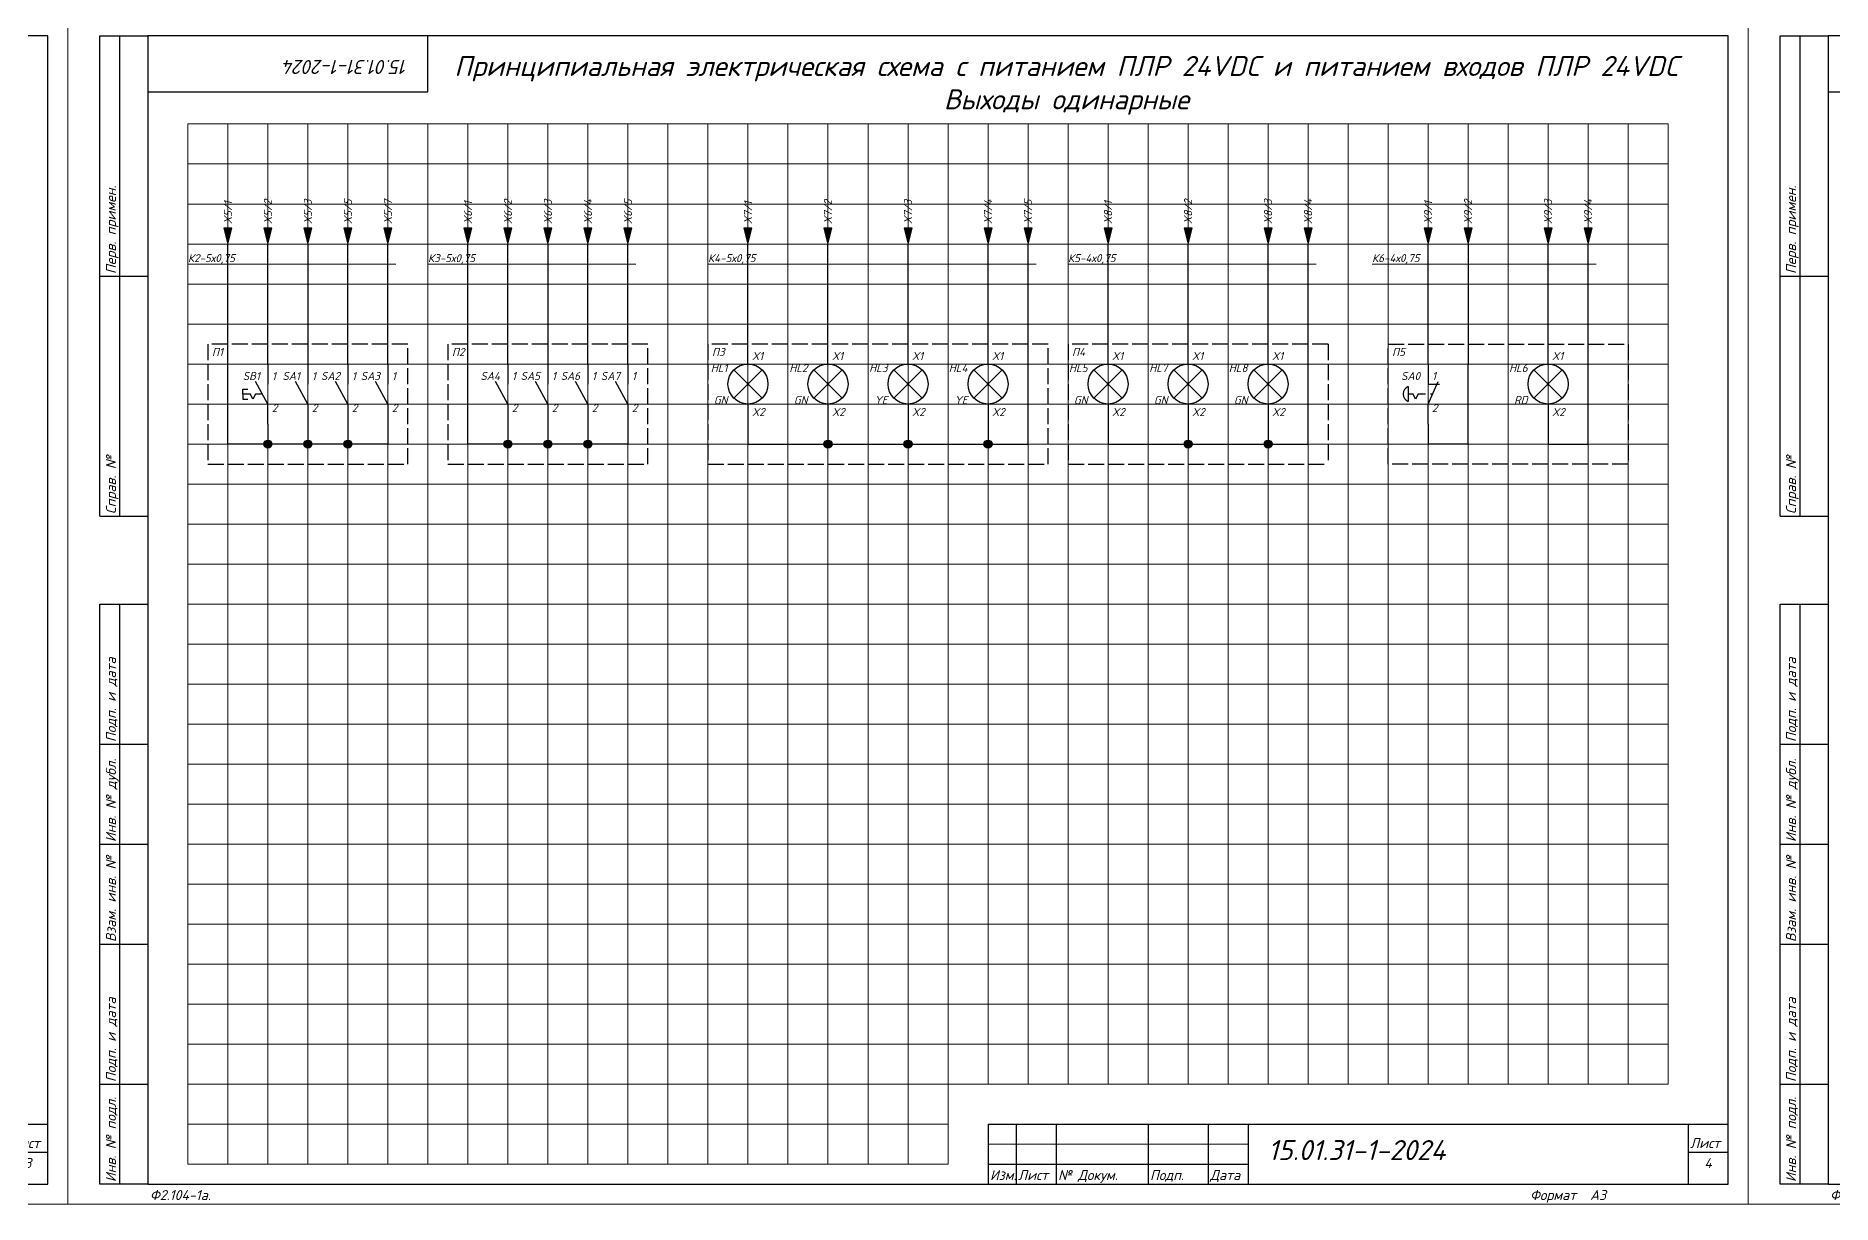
# Model space of a CAD drawing. Header units: millimetres. Extents: x 0 to 53000, y -591 to 24400.
# Drawn here: x 9672 to 10121, y 3 to 295 of the extents above; entities that cross this region are included whole.
import ezdxf
from ezdxf.enums import TextEntityAlignment as Align

# ---------------------------------------------------------------- set-up
doc = ezdxf.new("R2010")
doc.units = ezdxf.units.MM
doc.linetypes.add('Ш4х1_Гост_ЕСКД', pattern=[5, 4, -1])
for name, color, linetype, lineweight in [('4', 4, 'Continuous', 15), ('Основная', 7, 'Continuous', 30), ('Тонкая для кабелей', 7, 'Continuous', 15), ('Штриховая', 7, 'Ш4х1_Гост_ЕСКД', 30)]:
    doc.layers.add(name, color=color, linetype=linetype, lineweight=lineweight)
doc.layers.add('Привязки', color=2, linetype='Continuous', lineweight=0, plot=False, transparency=0.8)
doc.layers.add('рамка', color=253, linetype='Continuous', lineweight=5, transparency=0.8)
doc.styles.add('текст', font='isocpeui.ttf')

# ---------------------------------------------------------------- blocks, each defined once
blk = doc.blocks.new('*U110')
for p, q in [((8, 232), (8, 292)), ((8, 292), (20, 292)), ((13, 232), (13, 292)), ((90, 292), (90, 292)), ((90, 292), (90, 292)), ((90, 278), (90, 292)), ((90, 292), (90, 292)), ((90, 292), (90, 292)), ((90, 292), (90, 292)), ((20, 278), (90, 278)), ((8, 232), (20, 232)), ((8, 172), (8, 232)), ((13, 172), (13, 232)), ((8, 172), (20, 172)), ((8, 115), (8, 150)), ((8, 150), (20, 150)), ((13, 115), (13, 150)), ((8, 90), (8, 115)), ((8, 115), (20, 115)), ((13, 90), (13, 115)), ((8, 65), (8, 90)), ((8, 90), (20, 90)), ((13, 65), (13, 90)), ((8, 30), (8, 65)), ((8, 65), (20, 65)), ((13, 30), (13, 65)), ((8, 5), (8, 30)), ((8, 30), (20, 30)), ((13, 5), (13, 30)), ((230, 20), (415, 20)), ((230, 20), (230, 5)), ((237, 20), (237, 5)), ((247, 20), (247, 5)), ((270, 20), (270, 5)), ((285, 20), (285, 5)), ((295, 20), (295, 5)), ((405, 20), (405, 5)), ((415, 20), (415, 20)), ((415, 20), (415, 20)), ((230, 10), (295, 10)), ((405, 13), (415, 13)), ((20, 5), (8, 5)), ((230, 5), (295, 5)), ((415, 5), (415, 5)), ((415, 5), (415, 5)), ((415, 5), (415, 5)), ((415, 5), (415, 5)), ((415, 5), (415, 5)), ((415, 5), (415, 5)), ((415, 5), (415, 5))]:
    blk.add_line(p, q)
blk.add_lwpolyline([(20, 5), (415, 5), (415, 292), (20, 292)], close=True)
at = {"layer": '4'}
for p, q in [((230, 15), (295, 15)), ((415, 5), (415, 5)), ((415, 5), (415, 5)), ((415, 5), (415, 5)), ((415, 5), (415, 5)), ((415, 5), (415, 5)), ((415, 5), (415, 5)), ((415, 5), (415, 5)), ((415, 5), (415, 5)), ((415, 5), (415, 5))]:
    blk.add_line(p, q, dxfattribs=at)
at = {"layer": 'Привязки'}
blk.add_lwpolyline([(0, 0), (420, 0), (420, 297), (0, 297)], close=True, dxfattribs=at)
at = {"layer": 'рамка'}
blk.add_lwpolyline([(0, 297), (420, 297), (420, 0), (0, 0)], close=True, dxfattribs=at)
at = {"style": 'текст'}
for s, p in [('Перв. примен.', (12, 232.5)), ('Справ. №', (12, 172.5)), ('Подп. и дата', (12, 115.5)), ('Инв. № дубл.', (12, 90.5)), ('Взам. инв. №', (12, 65.5)), ('Подп. и дата', (12, 30.5)), ('Инв. № подл.', (12, 5.5))]:
    blk.add_text(s, height=2.5, rotation=90, dxfattribs=at).set_placement(p)
for s, height, p in [('Лист', 2.5, (405.5, 14)), ('Ф2.104-1.', 0.005, (20, 4.99)), ('Изм.', 2.5, (230.5, 6)), ('Лист', 2.5, (237.5, 6)), ('№ Докум.', 2.5, (247.5, 6)), ('Подп.', 2.5, (270.5, 6)), ('Дата', 2.5, (285.5, 6)), ('Разраб.', 0.0000135, (415, 5)), ('Пров.', 0.0000135, (415, 5)), ('Т.контр.', 0.0000135, (415, 5)), ('Н.контр.', 0.0000135, (415, 5)), ('Утв.', 0.0000135, (415, 5)), ('Лит.', 0.0000135, (415, 5)), ('Масса', 0.0000135, (415, 5)), ('Масштаб', 0.0000135, (415, 5)), ('Листов', 0.0000135, (415, 5)), ('Ф2.104-1а.', 2.5, (20.5, 1)), ('Формат', 2.5, (365.5, 1)), ('А3', 2.5, (380.5, 1)), ('А4', 0.025, (419.61, 0.01)), ('А2', 0.00833, (419.87, 0)), ('А1', 0.00625, (419.9, 0)), ('А0', 0.005, (419.92, 0))]:
    blk.add_text(s, height=height, dxfattribs=at).set_placement(p)
for tag, p, height in [('12', (90, 292), 0.00000373), ('13', (90, 292), 0.00000373), ('27', (90, 292), 0.00000522), ('29', (105, 249), 3.5), ('ИЗМ2', (230.5, 16), 2.5), ('ЛИСТИЗМ2', (237.5, 16), 2.5), ('№ДОКУМИЗМ2', (247.5, 16), 2.5), ('28', (415, 20), 0.0000438), ('ИЗМ1', (230.5, 11), 2.5), ('ЛИСТИЗМ1', (237.5, 11), 2.5), ('№ДОКУМИЗМ1', (247.5, 11), 2.5), ('ПОДПИЗМ1', (270.5, 11), 2.5), ('ДАТАИЗМ1', (285.5, 11), 2.5), ('ДАТАНКОНТР', (285.5, 11), 2.5), ('ОБОЗНАЧЕНИЕ', (300, 11), 5), ('ДАТАУТВ', (285.5, 6), 2.5), ('РАЗРАБ', (415, 5), 0.0000135), ('ЛИСТОВ', (415, 5), 0.0000135), ('ПРОВ', (415, 5), 0.0000135), ('ТКОНТР', (415, 5), 0.0000135), ('НКОНТР', (415, 5), 0.0000135), ('УТВ', (415, 5), 0.0000135), ('10', (415, 5), 0.0000135), ('11', (415, 5), 0.0000135), ('ПОДПИЗМ2', (415, 5), 0.0000135), ('ДАТАИЗМ2', (415, 5), 0.0000135), ('ИЗМ3', (415, 5), 0.0000135), ('ЛИСТИЗМ3', (415, 5), 0.0000135), ('№ДОКУМИЗМ3', (415, 5), 0.0000135), ('ПОДПИЗМ3', (415, 5), 0.0000135), ('ДАТАИЗМ3', (415, 5), 0.0000135), ('ИЗМ4', (415, 5), 0.0000135), ('ЛИСТИЗМ4', (415, 5), 0.0000135), ('№ДОКУМИЗМ4', (415, 5), 0.0000135), ('ПОДПИЗМ4', (415, 5), 0.0000135), ('ДАТАИЗМ4', (415, 5), 0.0000135), ('ДАТАРАЗРАБ', (415, 5), 0.0000135), ('ДАТАПРОВ', (415, 5), 0.0000135), ('ДАТАТКОНТР', (415, 5), 0.0000135)]:
    blk.add_attdef(tag, p, '', height=height, dxfattribs=at)
for tag, p, height, rotation in [('ОБОЗНАЧЕНИЕ-ВЕРХ', (85, 286), 3.5, 180), ('ПРИМЕНЯЕМОСТЬ', (19, 232.5), 2.5, 90), ('СПРАВ№', (19, 172.5), 2.5, 90), ('ДАТАУЧЁТАДУБЛ', (19, 115.5), 2.5, 90), ('ИНВ№ДУБЛ', (19, 90.5), 2.5, 90), ('ВЗАМИНВ№', (19, 65.5), 2.5, 90), ('ДАТАУЧЁТА', (19, 30.5), 2.5, 90), ('ИНВ№ПОДЛ', (19, 5.5), 2.5, 90)]:
    blk.add_attdef(tag, p, '', height=height, rotation=rotation, dxfattribs=at)
blk.add_attdef('30', text='', height=5, dxfattribs=at).set_placement((355, 34), align=Align.MIDDLE)
for tag, height, p in [('ЛИСТ', 2.5, (410, 9)), ('НАИМЕНОВАНИЕ1', 0.000027, (415, 5)), ('НАИМЕНОВАНИЕ2', 0.0000189, (415, 5)), ('НАИМЕНОВАНИЕ3', 0.0000189, (415, 5)), ('НАИМЕНОВАНИЕ4', 0.0000135, (415, 5)), ('МАССА', 0.0000189, (415, 5)), ('МАСШТАБ', 0.0000189, (415, 5)), ('МАТЕРИАЛ1', 0.0000135, (415, 5)), ('МАТЕРИАЛ2', 0.0000135, (415, 5)), ('МАТЕРИАЛ3', 0.0000135, (415, 5)), ('ПРЕДПРИЯТИЕ1', 0.0000189, (415, 5)), ('ПРЕДПРИЯТИЕ2', 0.0000189, (415, 5)), ('ПРЕДПРИЯТИЕ3', 0.0000189, (415, 5))]:
    blk.add_attdef(tag, text='', height=height, dxfattribs=at).set_placement(p, align=Align.CENTER)
for tag in ['ЛИТЕРА', 'ЛИТЕРА2', 'ЛИТЕРА3']:
    blk.add_attdef(tag, text='', height=0.0000135, dxfattribs=at).set_placement((415, 5), align=Align.RIGHT)
for tag in ['ИНДЕКС', 'ИНДЕКС2', 'ИНДЕКС3']:
    blk.add_attdef(tag, text='', height=0.0000135, dxfattribs=at).set_placement((415, 5), align=Align.TOP_LEFT)
blk = doc.blocks.new('КПИ 2-2.5 серая')
at = {"layer": 'Основная', "true_color": 0x939598}
h = blk.add_hatch(dxfattribs=at)
h.set_pattern_fill('AR-B816', color=252)
h.paths.add_polyline_path([(2283.68, 559.35), (2288.88, 559.35), (2288.88, 608.65), (2283.68, 608.65)])
h.paths.add_polyline_path([(2286.28, 587), (2287.86, 587), (2287.86, 584), (2287.86, 581), (2286.28, 581), (2284.71, 581), (2284.71, 584), (2284.71, 587)], flags=16)
h.paths.add_polyline_path([(2285.28, 596.82), (2285.28, 598.82), (2287.28, 598.82), (2287.28, 596.82)], flags=16)
h.paths.add_polyline_path([(2284.87, 603.24, -1), (2287.7, 603.24, -1)], flags=16)
h.paths.add_polyline_path([(2285.28, 571.18), (2287.28, 571.18), (2287.28, 569.18), (2285.28, 569.18)], flags=16)
h.paths.add_polyline_path([(2287.7, 564.76, -1), (2284.87, 564.76, -1)], flags=16)
blk = doc.blocks.new('КПИ 2-1.5 красная')
at = {"layer": 'Основная'}
h = blk.add_hatch(dxfattribs=at)
h.set_pattern_fill('AR-B816', color=1)
h.paths.add_polyline_path([(2253.48, 559.35), (2257.68, 559.35), (2257.68, 608.65), (2253.48, 608.65)])
h.paths.add_polyline_path([(2255.58, 587), (2257.16, 587), (2257.16, 584), (2257.16, 581), (2255.58, 581), (2254.01, 581), (2254.01, 584), (2254.01, 587)], flags=16)
h.paths.add_polyline_path([(2254.58, 596.82), (2254.58, 598.82), (2256.58, 598.82), (2256.58, 596.82)], flags=16)
h.paths.add_polyline_path([(2254.16, 603.24, -1), (2257, 603.24, -1)], flags=16)
h.paths.add_polyline_path([(2256.58, 571.18), (2256.58, 569.18), (2254.58, 569.18), (2254.58, 571.18)], flags=16)
h.paths.add_polyline_path([(2257, 564.76, -1), (2254.16, 564.76, -1)], flags=16)
at = {"style": 'текст'}
blk.add_attdef('№', text='', height=3, dxfattribs=at).set_placement((2, 9), align=Align.MIDDLE_CENTER)

msp = doc.modelspace()

# ---------------------------------------------------------------- hatches: boundary and pattern name
at = {"layer": 'Основная'}
h = msp.add_hatch(color=256, dxfattribs=at)
h.dxf.hatch_style = 1
h.paths.add_polyline_path([(9720, 243), (9721, 247), (9720, 247)])
h.paths.add_polyline_path([(9720, 243), (9720, 247), (9719, 247)])
h = msp.add_hatch(color=256, dxfattribs=at)
h.dxf.hatch_style = 1
h.paths.add_polyline_path([(9730, 243), (9731, 247), (9730, 247)])
h.paths.add_polyline_path([(9730, 243), (9730, 247), (9729, 247)])
h = msp.add_hatch(color=256, dxfattribs=at)
h.dxf.hatch_style = 1
h.paths.add_polyline_path([(9740, 243), (9741, 247), (9740, 247)])
h.paths.add_polyline_path([(9740, 243), (9740, 247), (9739, 247)])
h = msp.add_hatch(color=256, dxfattribs=at)
h.dxf.hatch_style = 1
h.paths.add_polyline_path([(9750, 243), (9751, 247), (9750, 247)])
h.paths.add_polyline_path([(9750, 243), (9750, 247), (9749, 247)])
h = msp.add_hatch(color=256, dxfattribs=at)
h.dxf.hatch_style = 1
h.paths.add_polyline_path([(9760, 243), (9761, 247), (9760, 247)])
h.paths.add_polyline_path([(9760, 243), (9760, 247), (9759, 247)])
h = msp.add_hatch(color=256, dxfattribs=at)
h.dxf.hatch_style = 1
h.paths.add_polyline_path([(9780, 243), (9781, 247), (9780, 247)])
h.paths.add_polyline_path([(9780, 243), (9780, 247), (9779, 247)])
h = msp.add_hatch(color=256, dxfattribs=at)
h.dxf.hatch_style = 1
h.paths.add_polyline_path([(9790, 243), (9791, 247), (9790, 247)])
h.paths.add_polyline_path([(9790, 243), (9790, 247), (9789, 247)])
h = msp.add_hatch(color=256, dxfattribs=at)
h.dxf.hatch_style = 1
h.paths.add_polyline_path([(9800, 243), (9801, 247), (9800, 247)])
h.paths.add_polyline_path([(9800, 243), (9800, 247), (9799, 247)])
h = msp.add_hatch(color=256, dxfattribs=at)
h.dxf.hatch_style = 1
h.paths.add_polyline_path([(9810, 243), (9811, 247), (9810, 247)])
h.paths.add_polyline_path([(9810, 243), (9810, 247), (9809, 247)])
h = msp.add_hatch(color=256, dxfattribs=at)
h.dxf.hatch_style = 1
h.paths.add_polyline_path([(9820, 243), (9821, 247), (9820, 247)])
h.paths.add_polyline_path([(9820, 243), (9820, 247), (9819, 247)])
h = msp.add_hatch(color=256, dxfattribs=at)
h.dxf.hatch_style = 1
h.paths.add_polyline_path([(9850, 243), (9851, 247), (9850, 247)])
h.paths.add_polyline_path([(9850, 243), (9850, 247), (9849, 247)])
h = msp.add_hatch(color=256, dxfattribs=at)
h.dxf.hatch_style = 1
h.paths.add_polyline_path([(9870, 243), (9871, 247), (9870, 247)])
h.paths.add_polyline_path([(9870, 243), (9870, 247), (9869, 247)])
h = msp.add_hatch(color=256, dxfattribs=at)
h.dxf.hatch_style = 1
h.paths.add_polyline_path([(9890, 243), (9891, 247), (9890, 247)])
h.paths.add_polyline_path([(9890, 243), (9890, 247), (9889, 247)])
h = msp.add_hatch(color=256, dxfattribs=at)
h.dxf.hatch_style = 1
h.paths.add_polyline_path([(9910, 243), (9911, 247), (9910, 247)])
h.paths.add_polyline_path([(9910, 243), (9910, 247), (9909, 247)])
h = msp.add_hatch(color=256, dxfattribs=at)
h.dxf.hatch_style = 1
h.paths.add_polyline_path([(9920, 243), (9921, 247), (9920, 247)])
h.paths.add_polyline_path([(9920, 243), (9920, 247), (9919, 247)])
h = msp.add_hatch(color=256, dxfattribs=at)
h.dxf.hatch_style = 1
h.paths.add_polyline_path([(9940, 243), (9941, 247), (9940, 247)])
h.paths.add_polyline_path([(9940, 243), (9940, 247), (9939, 247)])
h = msp.add_hatch(color=256, dxfattribs=at)
h.dxf.hatch_style = 1
h.paths.add_polyline_path([(9960, 243), (9961, 247), (9960, 247)])
h.paths.add_polyline_path([(9960, 243), (9960, 247), (9959, 247)])
h = msp.add_hatch(color=256, dxfattribs=at)
h.dxf.hatch_style = 1
h.paths.add_polyline_path([(9980, 243), (9981, 247), (9980, 247)])
h.paths.add_polyline_path([(9980, 243), (9980, 247), (9979, 247)])
h = msp.add_hatch(color=256, dxfattribs=at)
h.dxf.hatch_style = 1
h.paths.add_polyline_path([(9990, 243), (9991, 247), (9990, 247)])
h.paths.add_polyline_path([(9990, 243), (9990, 247), (9989, 247)])
h = msp.add_hatch(color=256, dxfattribs=at)
h.dxf.hatch_style = 1
h.paths.add_polyline_path([(10020, 243), (10021, 247), (10020, 247)])
h.paths.add_polyline_path([(10020, 243), (10020, 247), (10019, 247)])
h = msp.add_hatch(color=256, dxfattribs=at)
h.dxf.hatch_style = 1
h.paths.add_polyline_path([(10030, 243), (10031, 247), (10030, 247)])
h.paths.add_polyline_path([(10030, 243), (10030, 247), (10029, 247)])
h = msp.add_hatch(color=256, dxfattribs=at)
h.dxf.hatch_style = 1
h.paths.add_polyline_path([(10050, 243), (10051, 247), (10050, 247)])
h.paths.add_polyline_path([(10050, 243), (10050, 247), (10049, 247)])
h = msp.add_hatch(color=256, dxfattribs=at)
h.dxf.hatch_style = 1
h.paths.add_polyline_path([(10060, 243), (10061, 247), (10060, 247)])
h.paths.add_polyline_path([(10060, 243), (10060, 247), (10059, 247)])
h = msp.add_hatch(color=256, dxfattribs=at)
h.dxf.hatch_style = 1
h.paths.add_polyline_path([(9730, 193), (9730, 194, 0.414213562), (9729, 193)])
h.paths.add_polyline_path([(9731, 193, 0.414213562), (9730, 194), (9730, 193)])
h.paths.add_polyline_path([(9729, 193, 0.414213562), (9730, 192), (9730, 193)])
h.paths.add_polyline_path([(9730, 193), (9730, 192, 0.414213562), (9731, 193)])
h = msp.add_hatch(color=256, dxfattribs=at)
h.dxf.hatch_style = 1
h.paths.add_polyline_path([(9740, 193), (9740, 194, 0.414213562), (9739, 193)])
h.paths.add_polyline_path([(9741, 193, 0.414213562), (9740, 194), (9740, 193)])
h.paths.add_polyline_path([(9739, 193, 0.414213562), (9740, 192), (9740, 193)])
h.paths.add_polyline_path([(9740, 193), (9740, 192, 0.414213562), (9741, 193)])
h = msp.add_hatch(color=256, dxfattribs=at)
h.dxf.hatch_style = 1
h.paths.add_polyline_path([(9750, 193), (9750, 194, 0.414213562), (9749, 193)])
h.paths.add_polyline_path([(9751, 193, 0.414213562), (9750, 194), (9750, 193)])
h.paths.add_polyline_path([(9749, 193, 0.414213562), (9750, 192), (9750, 193)])
h.paths.add_polyline_path([(9750, 193), (9750, 192, 0.414213562), (9751, 193)])
h = msp.add_hatch(color=256, dxfattribs=at)
h.dxf.hatch_style = 1
h.paths.add_polyline_path([(9790, 193), (9790, 194, 0.414213562), (9789, 193)])
h.paths.add_polyline_path([(9791, 193, 0.414213562), (9790, 194), (9790, 193)])
h.paths.add_polyline_path([(9789, 193, 0.414213562), (9790, 192), (9790, 193)])
h.paths.add_polyline_path([(9790, 193), (9790, 192, 0.414213562), (9791, 193)])
h = msp.add_hatch(color=256, dxfattribs=at)
h.dxf.hatch_style = 1
h.paths.add_polyline_path([(9800, 193), (9800, 194, 0.414213562), (9799, 193)])
h.paths.add_polyline_path([(9801, 193, 0.414213562), (9800, 194), (9800, 193)])
h.paths.add_polyline_path([(9799, 193, 0.414213562), (9800, 192), (9800, 193)])
h.paths.add_polyline_path([(9800, 193), (9800, 192, 0.414213562), (9801, 193)])
h = msp.add_hatch(color=256, dxfattribs=at)
h.dxf.hatch_style = 1
h.paths.add_polyline_path([(9810, 193), (9810, 194, 0.414213562), (9809, 193)])
h.paths.add_polyline_path([(9811, 193, 0.414213562), (9810, 194), (9810, 193)])
h.paths.add_polyline_path([(9809, 193, 0.414213562), (9810, 192), (9810, 193)])
h.paths.add_polyline_path([(9810, 193), (9810, 192, 0.414213562), (9811, 193)])
h = msp.add_hatch(color=256, dxfattribs=at)
h.dxf.hatch_style = 1
h.paths.add_polyline_path([(9870, 193), (9870, 194, 0.414213562), (9869, 193)])
h.paths.add_polyline_path([(9871, 193, 0.414213562), (9870, 194), (9870, 193)])
h.paths.add_polyline_path([(9869, 193, 0.414213562), (9870, 192), (9870, 193)])
h.paths.add_polyline_path([(9870, 193), (9870, 192, 0.414213562), (9871, 193)])
h = msp.add_hatch(color=256, dxfattribs=at)
h.dxf.hatch_style = 1
h.paths.add_polyline_path([(9890, 193), (9890, 194, 0.414213562), (9889, 193)])
h.paths.add_polyline_path([(9891, 193, 0.414213562), (9890, 194), (9890, 193)])
h.paths.add_polyline_path([(9889, 193, 0.414213562), (9890, 192), (9890, 193)])
h.paths.add_polyline_path([(9890, 193), (9890, 192, 0.414213562), (9891, 193)])
h = msp.add_hatch(color=256, dxfattribs=at)
h.dxf.hatch_style = 1
h.paths.add_polyline_path([(9910, 193), (9910, 194, 0.414213562), (9909, 193)])
h.paths.add_polyline_path([(9911, 193, 0.414213562), (9910, 194), (9910, 193)])
h.paths.add_polyline_path([(9909, 193, 0.414213562), (9910, 192), (9910, 193)])
h.paths.add_polyline_path([(9910, 193), (9910, 192, 0.414213562), (9911, 193)])
h = msp.add_hatch(color=256, dxfattribs=at)
h.dxf.hatch_style = 1
h.paths.add_polyline_path([(9960, 193), (9960, 194, 0.414213562), (9959, 193)])
h.paths.add_polyline_path([(9961, 193, 0.414213562), (9960, 194), (9960, 193)])
h.paths.add_polyline_path([(9959, 193, 0.414213562), (9960, 192), (9960, 193)])
h.paths.add_polyline_path([(9960, 193), (9960, 192, 0.414213562), (9961, 193)])
h = msp.add_hatch(color=256, dxfattribs=at)
h.dxf.hatch_style = 1
h.paths.add_polyline_path([(9980, 193), (9980, 194, 0.414213562), (9979, 193)])
h.paths.add_polyline_path([(9981, 193, 0.414213562), (9980, 194), (9980, 193)])
h.paths.add_polyline_path([(9979, 193, 0.414213562), (9980, 192), (9980, 193)])
h.paths.add_polyline_path([(9980, 193), (9980, 192, 0.414213562), (9981, 193)])

# ---------------------------------------------------------------- linework, layer by layer
for p, q in [((9719, 247), (9720, 243)), ((9721, 247), (9719, 247)), ((9720, 243), (9721, 247)), ((9729, 247), (9730, 243)), ((9731, 247), (9729, 247)), ((9730, 243), (9731, 247)), ((9739, 247), (9740, 243)), ((9741, 247), (9739, 247)), ((9740, 243), (9741, 247)), ((9749, 247), (9750, 243)), ((9751, 247), (9749, 247)), ((9750, 243), (9751, 247)), ((9759, 247), (9760, 243)), ((9761, 247), (9759, 247)), ((9760, 243), (9761, 247)), ((9779, 247), (9780, 243)), ((9781, 247), (9779, 247)), ((9780, 243), (9781, 247)), ((9789, 247), (9790, 243)), ((9791, 247), (9789, 247)), ((9790, 243), (9791, 247)), ((9799, 247), (9800, 243)), ((9801, 247), (9799, 247)), ((9800, 243), (9801, 247)), ((9809, 247), (9810, 243)), ((9811, 247), (9809, 247)), ((9810, 243), (9811, 247)), ((9819, 247), (9820, 243)), ((9821, 247), (9819, 247)), ((9820, 243), (9821, 247)), ((9849, 247), (9850, 243)), ((9851, 247), (9849, 247)), ((9850, 243), (9851, 247)), ((9869, 247), (9870, 243)), ((9871, 247), (9869, 247)), ((9870, 243), (9871, 247)), ((9889, 247), (9890, 243)), ((9891, 247), (9889, 247)), ((9890, 243), (9891, 247)), ((9909, 247), (9910, 243)), ((9911, 247), (9909, 247)), ((9910, 243), (9911, 247)), ((9919, 247), (9920, 243)), ((9921, 247), (9919, 247)), ((9920, 243), (9921, 247)), ((9939, 247), (9940, 243)), ((9941, 247), (9939, 247)), ((9940, 243), (9941, 247)), ((9959, 247), (9960, 243)), ((9961, 247), (9959, 247)), ((9960, 243), (9961, 247)), ((9979, 247), (9980, 243)), ((9981, 247), (9979, 247)), ((9980, 243), (9981, 247)), ((9989, 247), (9990, 243)), ((9991, 247), (9989, 247)), ((9990, 243), (9991, 247)), ((10019, 247), (10020, 243)), ((10021, 247), (10019, 247)), ((10020, 243), (10021, 247)), ((10029, 247), (10030, 243)), ((10031, 247), (10029, 247)), ((10030, 243), (10031, 247)), ((10049, 247), (10050, 243)), ((10051, 247), (10049, 247)), ((10050, 243), (10051, 247)), ((10059, 247), (10060, 243)), ((10061, 247), (10059, 247)), ((10060, 243), (10061, 247)), ((9720, 193), (9720, 243)), ((9730, 238), (9730, 243)), ((9740, 243), (9740, 213)), ((9750, 213), (9750, 243)), ((9760, 238), (9760, 243)), ((9780, 193), (9780, 243)), ((9790, 238), (9790, 243)), ((9800, 243), (9800, 213)), ((9810, 213), (9810, 243)), ((9820, 238), (9820, 243)), ((9850, 213), (9850, 243)), ((9870, 213), (9870, 243)), ((9890, 213), (9890, 243)), ((9910, 213), (9910, 243)), ((9920, 223), (9920, 243)), ((9940, 213), (9940, 243)), ((9960, 213), (9960, 243)), ((9980, 213), (9980, 243)), ((9990, 223), (9990, 243)), ((10020, 238), (10020, 243)), ((10030, 243), (10030, 213)), ((10050, 238), (10050, 243)), ((10060, 213), (10060, 243)), ((9730, 233), (9730, 238)), ((9760, 233), (9760, 238)), ((9790, 233), (9790, 238)), ((9820, 233), (9820, 238)), ((10020, 233), (10020, 238)), ((10050, 233), (10050, 238)), ((9730, 213), (9730, 233)), ((9760, 213), (9760, 233)), ((9790, 213), (9790, 233)), ((9820, 213), (9820, 233)), ((10020, 213), (10020, 233)), ((10050, 213), (10050, 233)), ((9920, 193), (9920, 223)), ((9990, 193), (9990, 223)), ((9730, 213), (9730, 208)), ((9740, 213), (9740, 208)), ((9750, 213), (9750, 208)), ((9760, 213), (9760, 208)), ((9790, 213), (9790, 208)), ((9800, 213), (9800, 208)), ((9810, 213), (9810, 208)), ((9820, 213), (9820, 208)), ((9846.46447, 211.53553), (9853.53553, 204.46447)), ((9846.46447, 204.46447), (9853.53553, 211.53553)), ((9866.46447, 211.53553), (9873.53553, 204.46447)), ((9866.46447, 204.46447), (9873.53553, 211.53553)), ((9886.46447, 211.53553), (9893.53553, 204.46447)), ((9886.46447, 204.46447), (9893.53553, 211.53553)), ((9906.46447, 211.53553), (9913.53553, 204.46447)), ((9906.46447, 204.46447), (9913.53553, 211.53553)), ((9936.46447, 211.53553), (9943.53553, 204.46447)), ((9936.46447, 204.46447), (9943.53553, 211.53553)), ((9956.46447, 211.53553), (9963.53553, 204.46447)), ((9956.46447, 204.46447), (9963.53553, 211.53553)), ((9976.46447, 211.53553), (9983.53553, 204.46447)), ((9976.46447, 204.46447), (9983.53553, 211.53553)), ((10020, 213), (10020, 208)), ((10030, 193), (10030, 213)), ((10046.46447, 211.53553), (10053.53553, 204.46447)), ((10046.46447, 204.46447), (10053.53553, 211.53553)), ((10060, 193), (10060, 213)), ((9723.75, 206.75), (9725, 206.75)), ((9723.75, 205.5), (9723.75, 206.75)), ((9730, 203), (9726.875, 208.625)), ((9740, 203), (9736.875, 208.625)), ((9750, 203), (9746.875, 208.625)), ((9760, 203), (9756.875, 208.625)), ((9790, 203), (9786.875, 208.625)), ((9800, 203), (9796.875, 208.625)), ((9810, 203), (9806.875, 208.625)), ((9820, 203), (9816.875, 208.625)), ((10015, 207.375), (10015, 203.625)), ((10020, 203), (10022.5, 208.625)), ((10020, 208), (10022.8678, 208)), ((9725.625, 205.5), (9723.75, 205.5)), ((9723.75, 205.5), (9723.75, 204.25)), ((9723.75, 204.25), (9725, 204.25)), ((9726.25, 204.25), (9725.625, 205.5)), ((9726.875, 205.5), (9726.25, 204.25)), ((9728.61111, 205.5), (9726.875, 205.5)), ((9730, 198), (9730, 203)), ((9740, 203), (9740, 198)), ((9750, 203), (9750, 198)), ((9760, 203), (9760, 198)), ((9790, 203), (9790, 198)), ((9800, 203), (9800, 198)), ((9810, 203), (9810, 198)), ((9820, 203), (9820, 198)), ((9850, 203), (9850, 198)), ((9870, 203), (9870, 198)), ((9890, 203), (9890, 198)), ((9910, 203), (9910, 198)), ((9940, 203), (9940, 198)), ((9960, 203), (9960, 198)), ((9980, 203), (9980, 198)), ((10016.25, 205.5), (10015, 205.5)), ((10016.875, 204.25), (10016.25, 205.5)), ((10017.5, 205.5), (10016.875, 204.25)), ((10019.375, 205.5), (10017.5, 205.5)), ((10020, 198), (10020, 203)), ((10021.11111, 205.5), (10020.625, 205.5)), ((10050, 203), (10050, 198)), ((9730, 198), (9730, 193)), ((9740, 198), (9740, 193)), ((9750, 198), (9750, 193)), ((9760, 198), (9760, 193)), ((9790, 198), (9790, 193)), ((9800, 198), (9800, 193)), ((9810, 198), (9810, 193)), ((9820, 198), (9820, 193)), ((9850, 198), (9850, 193)), ((9870, 198), (9870, 193)), ((9890, 198), (9890, 193)), ((9910, 198), (9910, 193)), ((9940, 198), (9940, 193)), ((9960, 198), (9960, 193)), ((9980, 198), (9980, 193)), ((10020, 198), (10020, 193)), ((10050, 198), (10050, 193)), ((9760, 193), (9720, 193)), ((9820, 193), (9780, 193)), ((9850, 193), (9920, 193)), ((9940, 193), (9990, 193)), ((10030, 193), (10020, 193)), ((10050, 193), (10060, 193))]:
    msp.add_line(p, q, dxfattribs=at)
for centre, radius in [((9850, 208), 5), ((9870, 208), 5), ((9890, 208), 5), ((9910, 208), 5), ((9940, 208), 5), ((9960, 208), 5), ((9980, 208), 5), ((10050, 208), 5), ((9730, 193), 1), ((9740, 193), 1), ((9750, 193), 1), ((9790, 193), 1), ((9800, 193), 1), ((9810, 193), 1), ((9870, 193), 1), ((9890, 193), 1), ((9910, 193), 1), ((9960, 193), 1), ((9980, 193), 1)]:
    msp.add_circle(centre, radius, dxfattribs=at)
msp.add_arc((10015.78125, 205.5), 2.03125, 112.6198649, 247.3801351, dxfattribs=at)
at = {"layer": 'Привязки'}
for p, q in [((9710, 273), (10080, 273)), ((9710, 13), (9710, 273)), ((9720, 273), (9720, 13)), ((9730, 273), (9730, 13)), ((9740, 273), (9740, 13)), ((9750, 273), (9750, 13)), ((9760, 273), (9760, 13)), ((9770, 273), (9770, 13)), ((9780, 273), (9780, 13)), ((9790, 273), (9790, 13)), ((9800, 273), (9800, 13)), ((9810, 273), (9810, 13)), ((9820, 273), (9820, 13)), ((9830, 273), (9830, 13)), ((9840, 273), (9840, 13)), ((9850, 273), (9850, 13)), ((9860, 273), (9860, 13)), ((9870, 273), (9870, 13)), ((9880, 273), (9880, 13)), ((9890, 273), (9890, 13)), ((9900, 273), (9900, 33)), ((9910, 273), (9910, 33)), ((9920, 273), (9920, 33)), ((9930, 273), (9930, 33)), ((9940, 273), (9940, 33)), ((9950, 273), (9950, 33)), ((9960, 273), (9960, 33)), ((9970, 273), (9970, 33)), ((9980, 273), (9980, 33)), ((9990, 273), (9990, 33)), ((10000, 273), (10000, 33)), ((10010, 273), (10010, 33)), ((10020, 273), (10020, 33)), ((10030, 273), (10030, 33)), ((10040, 273), (10040, 33)), ((10050, 273), (10050, 33)), ((10060, 273), (10060, 33)), ((10070, 273), (10070, 33)), ((10080, 273), (10080, 33)), ((9710, 263), (10080, 263)), ((9710, 253), (10080, 253)), ((9710, 243), (10080, 243)), ((9710, 233), (10080, 233)), ((9710, 223), (10080, 223)), ((9710, 213), (10080, 213)), ((9710, 203), (10080, 203)), ((9710, 193), (10080, 193)), ((9710, 183), (10080, 183)), ((9710, 173), (10080, 173)), ((9710, 163), (10080, 163)), ((9710, 153), (10080, 153)), ((9710, 143), (10080, 143)), ((9710, 133), (10080, 133)), ((9710, 123), (10080, 123)), ((9710, 113), (10080, 113)), ((9710, 103), (10080, 103)), ((9710, 93), (10080, 93)), ((9710, 83), (10080, 83)), ((9710, 73), (10080, 73)), ((9710, 63), (10080, 63)), ((9710, 53), (10080, 53)), ((9710, 43), (10080, 43)), ((9710, 33), (9900, 33)), ((10080, 33), (9900, 33)), ((9900, 33), (9900, 13)), ((9710, 23), (9900, 23)), ((9900, 13), (9710, 13))]:
    msp.add_line(p, q, dxfattribs=at)
at = {"layer": 'Тонкая для кабелей'}
for p, q in [((9730, 238), (9710, 238)), ((9762, 238), (9730, 238)), ((9790, 238), (9770, 238)), ((9822, 238), (9790, 238)), ((9860, 238), (9840, 238)), ((9922, 238), (9860, 238)), ((9950, 238), (9930, 238)), ((9992, 238), (9950, 238)), ((10020, 238), (10006, 238)), ((10062, 238), (10020, 238))]:
    msp.add_line(p, q, dxfattribs=at)
at = {"layer": 'Штриховая'}
for p, q in [((9765, 218), (9715, 218)), ((9715, 218), (9715, 188)), ((9765, 188), (9765, 218)), ((9825, 218), (9775, 218)), ((9775, 218), (9775, 188)), ((9825, 188), (9825, 218)), ((9840, 218), (9840, 188)), ((9925, 218), (9840, 218)), ((9925, 188), (9925, 218)), ((9930, 218), (9930, 188)), ((9995, 218), (9930, 218)), ((9995, 218), (9995, 188)), ((10010, 218), (10070, 218)), ((10010, 188), (10010, 218)), ((10070, 218), (10070, 188)), ((9715, 188), (9765, 188)), ((9775, 188), (9825, 188)), ((9840, 188), (9925, 188)), ((9930, 188), (9995, 188)), ((10070, 188), (10010, 188))]:
    msp.add_line(p, q, dxfattribs=at)

# ---------------------------------------------------------------- block references
ref = msp.add_blockref('*U110', (9260, 3))
ref.add_attrib('ОБОЗНАЧЕНИЕ', '15.01.31-1-2024', (9560, 14), dxfattribs={"height": 5, "style": 'текст'})
ref.add_attrib('ОБОЗНАЧЕНИЕ-ВЕРХ', '15.01.31-1-2024', (9345, 289), dxfattribs={"height": 3.5, "rotation": 180, "style": 'текст'})
ref.add_attrib('НАИМЕНОВАНИЕ1', 'Система', dxfattribs={"height": 0.0000189, "style": 'текст'}).set_placement((9674.99954, 8.00017), align=Align.CENTER)
ref.add_attrib('НАИМЕНОВАНИЕ2', 'автоматического управления', dxfattribs={"height": 0.0000189, "style": 'текст'}).set_placement((9674.99954, 8.00014), align=Align.CENTER)
ref.add_attrib('НАИМЕНОВАНИЕ3', 'уровнем', dxfattribs={"height": 0.0000189, "style": 'текст'}).set_placement((9674.99954, 8.00011), align=Align.CENTER)
ref.add_attrib('РАЗРАБ', 'Соловьев И. П.', (9674.99909, 8.00014), dxfattribs={"height": 0.0000108, "style": 'текст'})
ref.add_attrib('ЛИСТОВ', '3', (9674.99992, 8.00009), dxfattribs={"height": 0.0000135, "style": 'текст'})
ref.add_attrib('ЛИСТ', '3', dxfattribs={"height": 2.5, "style": 'текст'}).set_placement((9670, 12), align=Align.CENTER)
ref.add_attrib('МАТЕРИАЛ2', 'Принципиальная электрическая схема', dxfattribs={"height": 0.0000135, "style": 'текст'}).set_placement((9674.99954, 8.00003), align=Align.CENTER)
ref.add_attrib('ПРЕДПРИЯТИЕ1', 'ФГБОУ ДПО "Институт', dxfattribs={"height": 0.0000108, "style": 'текст'}).set_placement((9674.99986, 8.00006), align=Align.CENTER)
ref.add_attrib('ПРЕДПРИЯТИЕ2', 'развития профессионального', dxfattribs={"height": 0.0000108, "style": 'текст'}).set_placement((9674.99986, 8.00003), align=Align.CENTER)
ref.add_attrib('ПРЕДПРИЯТИЕ3', 'образования"', dxfattribs={"height": 0.0000108, "style": 'текст'}).set_placement((9674.99986, 8.00001), align=Align.CENTER)
ref = msp.add_blockref('*U110', (9680, 3))
ref.add_attrib('ОБОЗНАЧЕНИЕ', '15.01.31-1-2024', (9980, 14), dxfattribs={"height": 5, "style": 'текст'})
ref.add_attrib('ОБОЗНАЧЕНИЕ-ВЕРХ', '15.01.31-1-2024', (9765, 289), dxfattribs={"height": 3.5, "rotation": 180, "style": 'текст'})
ref.add_attrib('НАИМЕНОВАНИЕ1', 'Система', dxfattribs={"height": 0.0000189, "style": 'текст'}).set_placement((10094.99954, 8.00017), align=Align.CENTER)
ref.add_attrib('НАИМЕНОВАНИЕ2', 'автоматического управления', dxfattribs={"height": 0.0000189, "style": 'текст'}).set_placement((10094.99954, 8.00014), align=Align.CENTER)
ref.add_attrib('НАИМЕНОВАНИЕ3', 'уровнем', dxfattribs={"height": 0.0000189, "style": 'текст'}).set_placement((10094.99954, 8.00011), align=Align.CENTER)
ref.add_attrib('РАЗРАБ', 'Соловьев И. П.', (10094.99909, 8.00014), dxfattribs={"height": 0.0000108, "style": 'текст'})
ref.add_attrib('ЛИСТОВ', '3', (10094.99992, 8.00009), dxfattribs={"height": 0.0000135, "style": 'текст'})
ref.add_attrib('ЛИСТ', '4', dxfattribs={"height": 2.5, "style": 'текст'}).set_placement((10090, 12), align=Align.CENTER)
ref.add_attrib('МАТЕРИАЛ2', 'Принципиальная электрическая схема', dxfattribs={"height": 0.0000135, "style": 'текст'}).set_placement((10094.99954, 8.00003), align=Align.CENTER)
ref.add_attrib('ПРЕДПРИЯТИЕ1', 'ФГБОУ ДПО "Институт', dxfattribs={"height": 0.0000108, "style": 'текст'}).set_placement((10094.99986, 8.00006), align=Align.CENTER)
ref.add_attrib('ПРЕДПРИЯТИЕ2', 'развития профессионального', dxfattribs={"height": 0.0000108, "style": 'текст'}).set_placement((10094.99986, 8.00003), align=Align.CENTER)
ref.add_attrib('ПРЕДПРИЯТИЕ3', 'образования"', dxfattribs={"height": 0.0000108, "style": 'текст'}).set_placement((10094.99986, 8.00001), align=Align.CENTER)
ref = msp.add_blockref('*U110', (10100, 3))
ref.add_attrib('ОБОЗНАЧЕНИЕ', '15.01.31-1-2024', (10400, 14), dxfattribs={"height": 5, "style": 'текст'})
ref.add_attrib('ОБОЗНАЧЕНИЕ-ВЕРХ', '15.01.31-1-2024', (10185, 289), dxfattribs={"height": 3.5, "rotation": 180, "style": 'текст'})
ref.add_attrib('НАИМЕНОВАНИЕ1', 'Система', dxfattribs={"height": 0.0000189, "style": 'текст'}).set_placement((10514.99954, 8.00017), align=Align.CENTER)
ref.add_attrib('НАИМЕНОВАНИЕ2', 'автоматического управления', dxfattribs={"height": 0.0000189, "style": 'текст'}).set_placement((10514.99954, 8.00014), align=Align.CENTER)
ref.add_attrib('НАИМЕНОВАНИЕ3', 'уровнем', dxfattribs={"height": 0.0000189, "style": 'текст'}).set_placement((10514.99954, 8.00011), align=Align.CENTER)
ref.add_attrib('РАЗРАБ', 'Соловьев И. П.', (10514.99909, 8.00014), dxfattribs={"height": 0.0000108, "style": 'текст'})
ref.add_attrib('ЛИСТОВ', '3', (10514.99992, 8.00009), dxfattribs={"height": 0.0000135, "style": 'текст'})
ref.add_attrib('ЛИСТ', '5', dxfattribs={"height": 2.5, "style": 'текст'}).set_placement((10510, 12), align=Align.CENTER)
ref.add_attrib('МАТЕРИАЛ2', 'Принципиальная электрическая схема', dxfattribs={"height": 0.0000135, "style": 'текст'}).set_placement((10514.99954, 8.00003), align=Align.CENTER)
ref.add_attrib('ПРЕДПРИЯТИЕ1', 'ФГБОУ ДПО "Институт', dxfattribs={"height": 0.0000108, "style": 'текст'}).set_placement((10514.99986, 8.00006), align=Align.CENTER)
ref.add_attrib('ПРЕДПРИЯТИЕ2', 'развития профессионального', dxfattribs={"height": 0.0000108, "style": 'текст'}).set_placement((10514.99986, 8.00003), align=Align.CENTER)
ref.add_attrib('ПРЕДПРИЯТИЕ3', 'образования"', dxfattribs={"height": 0.0000108, "style": 'текст'}).set_placement((10514.99986, 8.00001), align=Align.CENTER)
at = {"layer": 'Основная', "lineweight": -3}
for p in [(7629.5, -341), (7762.3, -471), (7767.5, -471)]:
    msp.add_blockref('КПИ 2-2.5 серая', p, dxfattribs=at)
at = {"layer": 'Основная'}
for p in [(7739.5, -341), (7743.7, -341), (7747.9, -341), (7752.1, -341), (7756.3, -341), (7760.5, -340.99999), (7764.7, -340.99999), (7768.9, -340.99999), (7773.1, -340.99998), (7777.3, -340.99995), (7629.5, -471), (7633.7, -471), (7637.9, -471), (7656.3, -471), (7660.5, -471), (7664.7, -471), (7668.9, -471), (7673.1, -471), (7677.3, -470.99999), (7691.5, -470.99998), (7715.1, -470.99998), (7738.7, -470.99998)]:
    msp.add_blockref('КПИ 2-1.5 красная', p, dxfattribs=at)

# ---------------------------------------------------------------- texts
at = {"layer": 'Основная', "style": 'текст'}
for s, width, heights, insert, char_height, attachment_point in [('Принципиальная электрическая схема с питанием ПЛР 24VDC и питанием входов ПЛР 24VDC\\PВыходы одинарные', 333.9398066, [15.99579], (9929.6051, 289.99998), 5, 2), ('X1', 3, [0], (9851, 214), 2, 7), ('X1', 3, [0], (9871, 214), 2, 7), ('X1', 3, [0], (9891, 214), 2, 7), ('X1', 3, [0], (9911, 214), 2, 7), ('X1', 3, [0], (9941, 214), 2, 7), ('X1', 3, [0], (9961, 214), 2, 7), ('X1', 3, [0], (9981, 214), 2, 7), ('X1', 3, [0], (10051, 214), 2, 7), ('1', 3, [0], (9731, 209), 2, 7), ('1', 3, [0], (9741, 209), 2, 7), ('1', 3, [0], (9751, 209), 2, 7), ('1', 3, [0], (9761, 209), 2, 7), ('1', 3, [0], (9791, 209), 2, 7), ('1', 3, [0], (9801, 209), 2, 7), ('1', 3, [0], (9811, 209), 2, 7), ('1', 3, [0], (9821, 209), 2, 7), ('1', 3, [0], (10021, 209), 2, 7), ('2', 3, [0], (9731, 201), 2, 7), ('2', 3, [0], (9741, 201), 2, 7), ('2', 3, [0], (9751, 201), 2, 7), ('2', 3, [0], (9761, 201), 2, 7), ('2', 3, [0], (9791, 201), 2, 7), ('2', 3, [0], (9801, 201), 2, 7), ('2', 3, [0], (9811, 201), 2, 7), ('2', 3, [0], (9821, 201), 2, 7), ('2', 3, [0], (10021, 201), 2, 7), ('X2', 3, [0], (9851, 200), 2, 7), ('X2', 3, [0], (9871, 200), 2, 7), ('X2', 3, [0], (9891, 200), 2, 7), ('X2', 3, [0], (9911, 200), 2, 7), ('X2', 3, [0], (9941, 200), 2, 7), ('X2', 3, [0], (9961, 200), 2, 7), ('X2', 3, [0], (9981, 200), 2, 7), ('X2', 3, [0], (10051, 200), 2, 7)]:
    msp.add_mtext_dynamic_manual_height_columns(s, width=width, gutter_width=200, heights=heights, dxfattribs=dict(at, insert=insert, char_height=char_height, attachment_point=attachment_point))
at = {"layer": 'Основная', "char_height": 2, "attachment_point": 1, "rotation": 90, "style": 'текст'}
for s, insert in [('X5/1', (9719, 248)), ('X5/2', (9729, 248)), ('X5/3', (9739, 248)), ('X5/5', (9749, 248)), ('X5/7', (9759, 248)), ('X6/1', (9779, 248)), ('X6/2', (9789, 248)), ('X6/3', (9799, 248)), ('X6/4', (9809, 248)), ('X6/5', (9819, 248)), ('X7/1', (9849, 248)), ('X7/2', (9869, 248)), ('X7/3', (9889, 248)), ('X7/4', (9909, 248)), ('X7/5', (9919, 248)), ('X8/1', (9939, 248)), ('X8/2', (9959, 248)), ('X8/3', (9979, 248)), ('X8/4', (9989, 248)), ('X9/1', (10019, 248)), ('X9/2', (10029, 248)), ('X9/3', (10049, 248)), ('X9/4', (10059, 248))]:
    msp.add_mtext_dynamic_manual_height_columns(s, width=5.8793103, gutter_width=200, heights=[0], dxfattribs=dict(at, insert=insert))
at = {"layer": 'Основная', "char_height": 2, "width": 3.8793103, "style": 'текст'}
for s, insert, attachment_point in [('П1', (9716, 215), 7), ('П2', (9776, 215), 7), ('П3', (9841, 215), 7), ('П4', (9931, 215), 7), ('П5', (10011, 215), 7), ('HL1', (9844.87931, 211), 9), ('HL2', (9864.87931, 211), 9), ('HL3', (9884.87931, 211), 9), ('HL4', (9904.87931, 211), 9), ('HL5', (9934.87931, 211), 9), ('HL7', (9954.87931, 211), 9), ('HL8', (9974.87931, 211), 9), ('HL6', (10044.87931, 211), 9), ('SB1', (9728, 209), 9), ('SА1', (9738, 209), 9), ('SА2', (9748, 209), 9), ('SА3', (9758, 209), 9), ('SА4', (9788, 209), 9), ('SА5', (9798, 209), 9), ('SА6', (9808, 209), 9), ('SА7', (9818, 209), 9), ('SА0', (10018, 209), 9), ('GN', (9844.87931, 203), 9), ('GN', (9864.87931, 203), 9), ('YE', (9884.87931, 203), 9), ('YE', (9904.87931, 203), 9), ('GN', (9934.87931, 203), 9), ('GN', (9954.87931, 203), 9), ('GN', (9974.87931, 203), 9), ('RD', (10044.87931, 203), 9)]:
    msp.add_mtext(s, dxfattribs=dict(at, insert=insert, attachment_point=attachment_point))
at = {"layer": 'Тонкая для кабелей', "char_height": 2, "attachment_point": 7, "style": 'текст'}
for s, insert in [('К2-5х0,75', (9710, 238)), ('К3-5х0,75', (9770, 238)), ('К4-5х0,75', (9840, 238)), ('К5-4х0,75', (9930, 238)), ('К6-4х0,75', (10006, 238))]:
    msp.add_mtext_dynamic_manual_height_columns(s, width=15.2567603, gutter_width=200, heights=[0], dxfattribs=dict(at, insert=insert))

doc.saveas('drawing.dxf')
